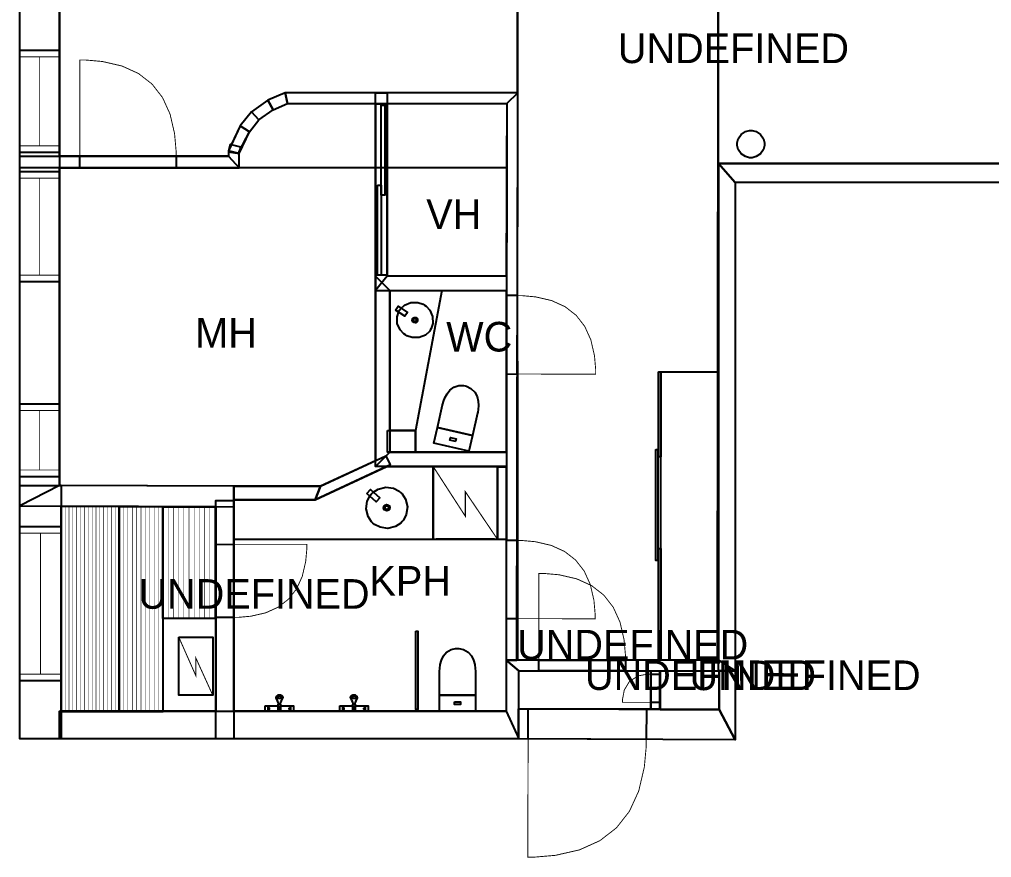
# Model space of a CAD drawing. Extents: x 1.5 to 19.8, y 0 to 16.3.
# Drawn here: x 1.51 to 12.79, y 0.01 to 9.73 of the extents above; entities that cross this region are included whole.
import ezdxf

# ---------------------------------------------------------------- set-up
doc = ezdxf.new("R2010")
doc.units = 0
doc.layers.get('0').update_dxf_attribs({"linetype": 'CONTINUOUS'})

msp = doc.modelspace()

# ---------------------------------------------------------------- linework, layer by layer
at = {"color": 0}
for points, const_width in [([(1.51753, 4.08882), (1.51753, 16.3175), (1.97586, 15.88), (1.97586, 4.32601), (1.51753, 4.08882)], 0.00208), ([(1.51753, 9.37603), (1.97586, 9.37603), (1.97586, 8.18718), (1.51753, 8.18718), (1.51753, 9.37603)], 0.01042), ([(1.51753, 9.37603), (1.97586, 9.37603), (1.97586, 8.18718), (1.51753, 8.18718), (1.51753, 9.37603)], 0.01042), ([(3.32958, 8.14654), (3.32958, 8.21197), (3.31213, 8.4081), (3.25982, 8.63476), (3.17264, 8.82656), (3.05057, 8.98351), (2.89367, 9.10558), (2.70188, 9.19276), (2.47515, 9.24507), (2.27903, 9.26247), (2.21365, 9.26247), (2.21365, 8.14654), (3.32958, 8.14654)], 0.01042), ([(4.45719, 8.68539), (4.62294, 8.75672), (4.59717, 8.88172), (4.39572, 8.79497), (4.45719, 8.68539)], 0.00208), ([(4.62294, 8.75672), (7.16846, 8.75672), (7.29362, 8.88172), (4.59717, 8.88172), (4.62294, 8.75672)], 0.00208), ([(5.64199, 6.58822), (5.64199, 8.88172), (5.7774, 8.88172), (5.7774, 6.75489), (5.64199, 6.58822)], 0.00208), ([(7.16846, 8.75672), (7.15907, 2.29975), (7.28407, 2.29953), (7.29362, 8.88172), (7.16846, 8.75672)], 0.00208), ([(4.06142, 8.01113), (4.06142, 8.20042), (4.1811, 8.43001), (4.2915, 8.56803), (4.45725, 8.68539), (4.62289, 8.75678), (7.1684, 8.75678), (7.16254, 8.01113), (4.06142, 8.01113)], 0.01042), ([(4.29156, 8.56808), (4.45719, 8.68539), (4.39572, 8.79497), (4.20492, 8.65989), (4.29156, 8.56808)], 0.00208), ([(5.64199, 8.75196), (5.7774, 8.75196), (5.7774, 6.76411), (5.64199, 6.76411), (5.64199, 8.75196)], 0.01042), ([(5.70969, 8.73882), (5.75136, 8.73882), (5.75136, 7.69217), (5.70969, 7.69217), (5.70969, 8.73882)], 0.01042), ([(4.18104, 8.42996), (4.29156, 8.56808), (4.20492, 8.65989), (4.07449, 8.49685), (4.18104, 8.42996)], 0.00208), ([(4.06147, 8.17925), (4.18104, 8.42996), (4.07449, 8.49685), (3.93647, 8.20757), (4.06147, 8.17925)], 0.00208), ([(4.06147, 8.17925), (4.07981, 8.25049), (3.95888, 8.28174), (3.93647, 8.19515), (4.06147, 8.17925)], 0.00208), ([(4.06147, 8.01113), (1.51753, 8.01113), (1.51753, 8.14654), (3.93647, 8.14654), (4.06147, 8.01113)], 0.00208), ([(2.21365, 8.14654), (3.32958, 8.14654), (3.32958, 8.01113), (2.21365, 8.01113), (2.21365, 8.14654)], 0.01042), ([(2.21365, 8.14654), (3.32958, 8.14654), (3.32958, 8.01113), (2.21365, 8.01113), (2.21365, 8.14654)], 0.01042), ([(4.06147, 8.01113), (4.06147, 8.17925), (3.93647, 8.20757), (3.93647, 8.14654), (4.06147, 8.01113)], 0.00208), ([(16.8465, 7.84233), (9.81749, 7.84233), (9.62418, 8.06108), (16.5861, 8.06108), (16.8465, 7.84233)], 0.00208), ([(9.81749, 7.84233), (9.81749, 2.17329), (9.62418, 2.17329), (9.62418, 8.06108), (9.81749, 7.84233)], 0.00208), ([(1.51753, 7.97006), (1.97586, 7.97006), (1.97586, 6.6881), (1.51753, 6.6881), (1.51753, 7.97006)], 0.01042), ([(1.51753, 7.97006), (1.97586, 7.97006), (1.97586, 6.6881), (1.51753, 6.6881), (1.51753, 7.97006)], 0.01042), ([(5.66803, 7.81082), (5.70969, 7.81082), (5.70969, 6.76411), (5.66803, 6.76411), (5.66803, 7.81082)], 0.01042), ([(7.16553, 6.75489), (5.7774, 6.75489), (5.64199, 6.58822), (7.16553, 6.58822), (7.16553, 6.75489)], 0.00208), ([(5.80865, 6.58822), (5.80865, 4.71197), (5.64199, 4.54531), (5.64199, 6.75489), (5.80865, 6.58822)], 0.00208), ([(5.81299, 4.96153), (5.81299, 6.58817), (6.41162, 6.58817), (6.10661, 4.96153), (5.81299, 4.96153)], 0.01042), ([(6.21311, 6.4165), (6.23036, 6.40528), (6.27354, 6.35801), (6.30615, 6.28444), (6.30875, 6.20503), (6.29015, 6.14572), (6.27929, 6.12896), (6.26839, 6.11225), (6.22179, 6.07113), (6.14817, 6.04118), (6.06771, 6.04107), (6.00694, 6.06125), (5.98969, 6.07249), (5.97239, 6.08371), (5.92919, 6.13097), (5.8966, 6.20454), (5.89399, 6.28396), (5.91265, 6.34326), (5.92356, 6.35997), (5.9344, 6.37674), (5.98101, 6.41786), (6.05464, 6.44781), (6.1351, 6.44797), (6.19581, 6.42779), (6.21311, 6.4165)], 0.00892), ([(7.16521, 6.5281), (7.16385, 5.61882), (7.28885, 5.6186), (7.29021, 6.52789), (7.16521, 6.5281)], 0.01042), ([(7.16521, 6.5281), (7.16385, 5.61882), (7.28885, 5.6186), (7.29021, 6.52789), (7.16521, 6.5281)], 0.01042), ([(7.29021, 6.52789), (7.34343, 6.52783), (7.50325, 6.51335), (7.68787, 6.47043), (7.84407, 6.39908), (7.97179, 6.29943), (8.07101, 6.17139), (8.14188, 6.01497), (8.18419, 5.83018), (8.19819, 5.67031), (8.19814, 5.61703), (7.28885, 5.6186), (7.29021, 6.52789)], 0.01042), ([(5.87571, 6.35915), (5.90483, 6.40403), (6.01313, 6.33371), (5.984, 6.28885), (5.87571, 6.35915)], 0.00892), ([(6.11762, 6.27115), (6.12136, 6.26878), (6.13178, 6.25108), (6.13004, 6.23107), (6.12771, 6.22743), (6.12532, 6.22385), (6.10775, 6.21408), (6.08735, 6.21642), (6.08365, 6.21881), (6.07992, 6.22125), (6.06944, 6.23893), (6.07118, 6.259), (6.07357, 6.26258), (6.0759, 6.26622), (6.09347, 6.27593), (6.11388, 6.2736), (6.11762, 6.27115)], 0.00713), ([(6.11035, 6.25993), (6.11247, 6.25857), (6.11843, 6.24849), (6.1174, 6.23703), (6.1161, 6.23492), (6.11475, 6.23286), (6.10465, 6.22732), (6.09304, 6.22868), (6.09093, 6.23004), (6.08876, 6.23144), (6.08279, 6.24154), (6.08382, 6.25299), (6.08518, 6.25504), (6.08649, 6.25711), (6.09651, 6.26269), (6.10818, 6.26133), (6.11035, 6.25993)], 0.00713), ([(8.92606, 5.64415), (8.9521, 5.64415), (8.9521, 4.65707), (8.92606, 4.65707), (8.92606, 5.64415)], 0.01042), ([(8.95215, 5.64296), (8.95215, 2.29975), (9.62424, 2.29975), (9.62424, 5.64296), (8.95215, 5.64296)], 0.01042), ([(6.42182, 5.25939), (6.42182, 5.25939), (6.42437, 5.27089), (6.43289, 5.30072), (6.44874, 5.34201), (6.4731, 5.38797), (6.50738, 5.43158), (6.55274, 5.4661), (6.61057, 5.48454), (6.66488, 5.48411), (6.68213, 5.48008), (6.69993, 5.47601), (6.75076, 5.45221), (6.79644, 5.40983), (6.8234, 5.35861), (6.83593, 5.30419), (6.83826, 5.25211), (6.83469, 5.20796), (6.82938, 5.17736), (6.82671, 5.1659), (6.82671, 5.1659), (6.76736, 4.90425), (6.36143, 4.998), (6.42182, 5.25939)], 0.01042), ([(1.51753, 5.27246), (1.97586, 5.27246), (1.97586, 4.42676), (1.51753, 4.42676), (1.51753, 5.27246)], 0.01042), ([(1.51753, 5.27246), (1.97586, 5.27246), (1.97586, 4.42676), (1.51753, 4.42676), (1.51753, 5.27246)], 0.01042), ([(6.72521, 4.72174), (6.31928, 4.81549), (6.36143, 4.998), (6.76731, 4.90425), (6.72521, 4.72174)], 0.01042), ([(5.78375, 4.96153), (6.10667, 4.96153), (6.10667, 4.71197), (5.78375, 4.71197), (5.78375, 4.96153)], 0.00208), ([(6.57206, 4.83703), (6.50749, 4.85194), (6.5146, 4.88271), (6.5791, 4.86779), (6.57206, 4.83703)], 0.01042), ([(8.89458, 4.74143), (8.92062, 4.74143), (8.92062, 3.45307), (8.89458, 3.45307), (8.89458, 4.74143)], 0.01042), ([(5.00667, 4.31569), (5.76471, 4.66797), (5.81304, 4.56413), (4.94228, 4.15944), (5.00667, 4.31569)], 0.00208), ([(5.80865, 4.71197), (7.16249, 4.71197), (7.16249, 4.54531), (5.64199, 4.54531), (5.80865, 4.71197)], 0.00208), ([(3.99994, 4.15944), (4.94233, 4.15944), (5.77544, 4.54406), (6.31233, 4.54531), (6.31233, 3.69987), (3.99994, 3.69987), (3.99994, 4.15944)], 0.01042), ([(6.31239, 4.54531), (7.05968, 4.54531), (7.05968, 3.69987), (6.31239, 3.69987), (6.31239, 4.54531)], 0.01246), ([(7.05968, 4.54335), (7.16385, 4.54335), (7.16385, 3.69749), (7.05968, 3.69749), (7.05968, 4.54335)], 0.01042), ([(3.99989, 4.31569), (1.97586, 4.32601), (1.51753, 4.08882), (3.99875, 4.07611), (3.99989, 4.31569)], 0.00208), ([(1.51753, 4.32601), (1.99669, 4.32601), (1.99669, 1.38509), (1.51753, 1.38509), (1.51753, 4.32601)], 0.00208), ([(3.99989, 4.31569), (5.00667, 4.31569), (4.94228, 4.15944), (3.99989, 4.15944), (3.99989, 4.31569)], 0.00208), ([(5.93474, 4.24457), (5.95204, 4.229), (5.99138, 4.16818), (6.01362, 4.0791), (6.00082, 3.98812), (5.96804, 3.92356), (5.95247, 3.90619), (5.93685, 3.88889), (5.87603, 3.84956), (5.78694, 3.82731), (5.69596, 3.84011), (5.6314, 3.87294), (5.6141, 3.88851), (5.59674, 3.90414), (5.5574, 3.9649), (5.53515, 4.05399), (5.54796, 4.14497), (5.58074, 4.20953), (5.59636, 4.22683), (5.61193, 4.24419), (5.67275, 4.28353), (5.76183, 4.30578), (5.85281, 4.29297), (5.91737, 4.26019), (5.93474, 4.24457)], 0.01042), ([(5.54221, 4.23356), (5.58399, 4.28), (5.69239, 4.18246), (5.65056, 4.13601), (5.54221, 4.23356)], 0.01042), ([(1.9975, 4.08469), (1.9975, 1.69803), (2.66835, 1.69803), (2.66835, 4.08469), (1.9975, 4.08469)], 0.01042), ([(2.66911, 4.0816), (2.66911, 1.6965), (3.17725, 1.6965), (3.17725, 4.0816), (2.66911, 4.0816)], 0.01042), ([(3.17725, 4.07878), (3.17725, 2.78282), (3.78157, 2.78282), (3.78157, 4.07878), (3.17725, 4.07878)], 0.01042), ([(3.99989, 4.14903), (3.99875, 1.38509), (3.79042, 1.3852), (3.79156, 4.14914), (3.99989, 4.14903)], 0.00208), ([(5.79801, 4.09429), (5.80176, 4.09093), (5.81, 4.06912), (5.8041, 4.04656), (5.80072, 4.04281), (5.79736, 4.03906), (5.77556, 4.03082), (5.75299, 4.03678), (5.74924, 4.04015), (5.7455, 4.04351), (5.73719, 4.06532), (5.74317, 4.08789), (5.74653, 4.09164), (5.74989, 4.09538), (5.77169, 4.10363), (5.79428, 4.09771), (5.79801, 4.09429)], 0.00833), ([(5.7876, 4.08268), (5.78971, 4.08078), (5.79443, 4.06831), (5.79101, 4.05544), (5.78911, 4.05328), (5.78717, 4.05117), (5.77468, 4.04644), (5.76183, 4.04986), (5.75971, 4.05176), (5.75754, 4.05371), (5.75282, 4.06614), (5.75618, 4.07904), (5.75814, 4.08117), (5.76004, 4.08333), (5.77251, 4.08806), (5.78543, 4.08464), (5.7876, 4.08268)], 0.00833), ([(1.51753, 3.84901), (1.99669, 3.84901), (1.99669, 2.05707), (1.51753, 2.05707), (1.51753, 3.84901)], 0.01042), ([(1.51753, 3.84901), (1.99669, 3.84901), (1.99669, 2.05707), (1.51753, 2.05707), (1.51753, 3.84901)], 0.01042), ([(3.99968, 3.64204), (3.99935, 2.79476), (3.79101, 2.79486), (3.79135, 3.64214), (3.99968, 3.64204)], 0.01042), ([(3.99968, 3.64204), (3.99935, 2.79476), (3.79101, 2.79486), (3.79135, 3.64214), (3.99968, 3.64204)], 0.01042), ([(3.99935, 2.79476), (4.04893, 2.79476), (4.19792, 2.80794), (4.37007, 2.84754), (4.51574, 2.91368), (4.63493, 3.00629), (4.72765, 3.12537), (4.79389, 3.271), (4.83365, 3.44308), (4.84694, 3.59201), (4.847, 3.64165), (3.99968, 3.64204), (3.99935, 2.79476)], 0.01042), ([(7.16103, 3.68728), (7.15967, 2.78006), (7.28467, 2.77983), (7.28603, 3.68707), (7.16103, 3.68728)], 0.01042), ([(7.16103, 3.68728), (7.15967, 2.78006), (7.28467, 2.77983), (7.28603, 3.68707), (7.16103, 3.68728)], 0.01042), ([(7.28603, 3.68707), (7.33914, 3.68701), (7.49858, 3.67253), (7.68283, 3.62967), (7.83865, 3.55854), (7.9661, 3.4591), (8.06511, 3.33137), (8.13574, 3.17535), (8.178, 2.991), (8.19194, 2.83149), (8.19189, 2.77832), (7.28467, 2.77983), (7.28603, 3.68707)], 0.01042), ([(8.92611, 3.5931), (8.95215, 3.5931), (8.95215, 2.30474), (8.92611, 2.30474), (8.92611, 3.5931)], 0.01042), ([(8.54324, 2.29975), (8.54324, 2.35861), (8.5275, 2.53521), (8.48042, 2.73926), (8.40196, 2.91194), (8.29204, 3.05322), (8.15076, 3.16308), (7.97814, 3.2416), (7.77408, 3.28868), (7.5975, 3.30436), (7.53863, 3.30436), (7.53863, 2.29975), (8.54324, 2.29975)], 0.01042), ([(6.1104, 2.63607), (6.13644, 2.63607), (6.13644, 1.72743), (6.1104, 1.72743), (6.1104, 2.63607)], 0.01042), ([(3.36068, 2.56651), (3.36068, 1.89176), (3.75515, 1.89176), (3.75515, 2.56651), (3.36068, 2.56651)], 0.01125), ([(6.38656, 2.15994), (6.38656, 2.15994), (6.38644, 2.17171), (6.38807, 2.20269), (6.39421, 2.24653), (6.40767, 2.29676), (6.43121, 2.347), (6.46767, 2.39085), (6.51986, 2.42182), (6.57292, 2.43354), (6.5906, 2.43354), (6.60889, 2.43354), (6.66374, 2.42182), (6.71778, 2.39085), (6.75558, 2.347), (6.78, 2.29676), (6.794, 2.24653), (6.8004, 2.20269), (6.80214, 2.17171), (6.80208, 2.15994), (6.80208, 2.15994), (6.80317, 1.89165), (6.38656, 1.89165), (6.38656, 2.15994)], 0.01042), ([(9.62418, 2.29975), (7.15907, 2.29975), (7.30658, 2.17329), (9.81749, 2.17329), (9.62418, 2.29975)], 0.00208), ([(7.15907, 2.29975), (7.15907, 1.70432), (7.30658, 1.38509), (7.30658, 2.17329), (7.15907, 2.29975)], 0.00208), ([(7.53863, 2.29975), (8.54324, 2.29975), (8.54324, 2.17329), (7.53863, 2.17329), (7.53863, 2.29975)], 0.01042), ([(7.53863, 2.29975), (8.54324, 2.29975), (8.54324, 2.17329), (7.53863, 2.17329), (7.53863, 2.29975)], 0.01042), ([(8.83783, 2.17329), (8.94228, 2.17329), (8.94228, 1.72885), (8.83783, 1.72885), (8.83783, 2.17329)], 0.00208), ([(8.95042, 2.17329), (8.95042, 1.72103), (9.62999, 1.72103), (9.62999, 2.17329), (8.95042, 2.17329)], 0.01042), ([(9.81749, 2.17329), (9.81749, 1.37527), (9.62999, 1.72651), (9.62999, 2.17329), (9.81749, 2.17329)], 0.00208), ([(8.83783, 2.13661), (8.80192, 2.13661), (8.69417, 2.1161), (8.59153, 2.05458), (8.53, 1.95199), (8.5095, 1.84424), (8.5095, 1.80832), (8.83783, 1.80832), (8.83783, 2.13661)], 0.01042), ([(8.83783, 2.13661), (8.94228, 2.13661), (8.94228, 1.80832), (8.83783, 1.80832), (8.83783, 2.13661)], 0.01042), ([(8.83783, 2.13661), (8.94228, 2.13661), (8.94228, 1.80832), (8.83783, 1.80832), (8.83783, 2.13661)], 0.01042), ([(6.38656, 1.89165), (6.80311, 1.89165), (6.80311, 1.70437), (6.38656, 1.70437), (6.38656, 1.89165)], 0.01042), ([(6.56174, 1.81381), (6.62799, 1.81381), (6.62799, 1.78222), (6.56174, 1.78222), (6.56174, 1.81381)], 0.01042), ([(7.30658, 1.38509), (1.97586, 1.38509), (1.97586, 1.70432), (7.15907, 1.70432), (7.30658, 1.38509)], 0.00208), ([(4.36285, 1.7679), (4.39828, 1.7679), (4.39828, 1.70437), (4.36285, 1.70437), (4.36285, 1.7679)], 0.01042), ([(4.39828, 1.73665), (4.40147, 1.73546), (4.41114, 1.73161), (4.4139, 1.73042), (4.4139, 1.73042), (4.4139, 1.73188), (4.4139, 1.73617), (4.4139, 1.74046), (4.4139, 1.74186), (4.4139, 1.74186), (4.41151, 1.74121), (4.40153, 1.73785), (4.39828, 1.73665)], 0.00521), ([(4.39719, 1.7679), (4.51389, 1.7679), (4.51389, 1.70437), (4.39719, 1.70437), (4.39719, 1.7679)], 0.01042), ([(4.54199, 1.70437), (4.51389, 1.70437), (4.51389, 1.78771), (4.52089, 1.78771), (4.53668, 1.78771), (4.54199, 1.78771), (4.54199, 1.76687), (4.54199, 1.72), (4.54199, 1.70437)], 0.01042), ([(4.54199, 1.7679), (4.65869, 1.7679), (4.65869, 1.70437), (4.54199, 1.70437), (4.54199, 1.7679)], 0.01042), ([(4.65869, 1.73665), (4.65543, 1.73546), (4.64578, 1.73161), (4.64307, 1.73042), (4.64307, 1.73042), (4.64307, 1.73188), (4.64307, 1.73617), (4.64307, 1.74046), (4.64307, 1.74186), (4.64307, 1.74186), (4.6454, 1.74121), (4.65539, 1.73785), (4.65869, 1.73665)], 0.00521), ([(4.65869, 1.7679), (4.692, 1.7679), (4.692, 1.70437), (4.65869, 1.70437), (4.65869, 1.7679)], 0.01042), ([(5.22851, 1.7679), (5.26394, 1.7679), (5.26394, 1.70437), (5.22851, 1.70437), (5.22851, 1.7679)], 0.01042), ([(5.26394, 1.73665), (5.26714, 1.73546), (5.27681, 1.73161), (5.27957, 1.73042), (5.27957, 1.73042), (5.27957, 1.73188), (5.27957, 1.73617), (5.27957, 1.74046), (5.27957, 1.74186), (5.27957, 1.74186), (5.27718, 1.74121), (5.26719, 1.73785), (5.26394, 1.73665)], 0.00521), ([(5.26292, 1.7679), (5.37956, 1.7679), (5.37956, 1.70437), (5.26292, 1.70437), (5.26292, 1.7679)], 0.01042), ([(5.40771, 1.70437), (5.37956, 1.70437), (5.37956, 1.78771), (5.38656, 1.78771), (5.4024, 1.78771), (5.40771, 1.78771), (5.40771, 1.76687), (5.40771, 1.72), (5.40771, 1.70437)], 0.01042), ([(5.40771, 1.7679), (5.52436, 1.7679), (5.52436, 1.70437), (5.40771, 1.70437), (5.40771, 1.7679)], 0.01042), ([(5.52436, 1.73665), (5.52111, 1.73546), (5.51144, 1.73161), (5.50874, 1.73042), (5.50874, 1.73042), (5.50874, 1.73188), (5.50874, 1.73617), (5.50874, 1.74046), (5.50874, 1.74186), (5.50874, 1.74186), (5.51107, 1.74121), (5.52106, 1.73785), (5.52436, 1.73665)], 0.00521), ([(5.52436, 1.7679), (5.55767, 1.7679), (5.55767, 1.70437), (5.52436, 1.70437), (5.52436, 1.7679)], 0.01042), ([(9.81749, 1.37527), (7.30263, 1.3839), (7.30376, 1.73454), (9.62999, 1.72651), (9.81749, 1.37527)], 0.00208), ([(8.785, 1.3788), (7.41428, 1.38363), (7.41542, 1.73415), (8.78614, 1.72944), (8.785, 1.3788)], 0.01042), ([(8.785, 1.3788), (7.41428, 1.38363), (7.41542, 1.73415), (8.78614, 1.72944), (8.785, 1.3788)], 0.01042), ([(8.785, 1.3788), (8.78472, 1.2985), (8.76247, 1.05767), (8.69732, 0.77946), (8.58946, 0.54422), (8.43892, 0.352), (8.24567, 0.20275), (8.00971, 0.09646), (7.73107, 0.0332), (7.49007, 0.01259), (7.40978, 0.01286), (7.41428, 1.38363), (8.785, 1.3788)], 0.01042)]:
    msp.add_lwpolyline(points, close=True, dxfattribs=dict(at, const_width=const_width))
for points in [[(1.51753, 4.08882), (1.51753, 16.3175), (1.97586, 15.88), (1.97586, 4.32601), (1.51753, 4.08882)], [(4.45719, 8.68539), (4.62294, 8.75672), (4.59717, 8.88172), (4.39572, 8.79497), (4.45719, 8.68539)], [(4.62294, 8.75672), (7.16846, 8.75672), (7.29362, 8.88172), (4.59717, 8.88172), (4.62294, 8.75672)], [(5.64199, 6.58822), (5.64199, 8.88172), (5.7774, 8.88172), (5.7774, 6.75489), (5.64199, 6.58822)], [(7.16846, 8.75672), (7.15907, 2.29975), (7.28407, 2.29953), (7.29362, 8.88172), (7.16846, 8.75672)], [(4.29156, 8.56808), (4.45719, 8.68539), (4.39572, 8.79497), (4.20492, 8.65989), (4.29156, 8.56808)], [(4.18104, 8.42996), (4.29156, 8.56808), (4.20492, 8.65989), (4.07449, 8.49685), (4.18104, 8.42996)], [(4.06147, 8.17925), (4.18104, 8.42996), (4.07449, 8.49685), (3.93647, 8.20757), (4.06147, 8.17925)], [(10.1559, 8.28614), (10.1559, 8.27083), (10.1434, 8.22478), (10.1097, 8.17469), (10.0596, 8.1409), (10.0135, 8.12847), (9.99821, 8.12847), (9.98286, 8.12847), (9.93679, 8.1409), (9.88672, 8.17469), (9.85292, 8.22478), (9.84056, 8.27083), (9.84056, 8.28614), (9.84056, 8.30149), (9.85292, 8.3475), (9.88672, 8.39757), (9.93679, 8.43138), (9.98286, 8.44374), (9.99821, 8.44374), (10.0135, 8.44374), (10.0596, 8.43138), (10.1097, 8.39757), (10.1434, 8.3475), (10.1559, 8.30149), (10.1559, 8.28614)], [(4.06147, 8.17925), (4.07981, 8.25049), (3.95888, 8.28174), (3.93647, 8.19515), (4.06147, 8.17925)], [(4.06147, 8.01113), (1.51753, 8.01113), (1.51753, 8.14654), (3.93647, 8.14654), (4.06147, 8.01113)], [(4.06147, 8.01113), (4.06147, 8.17925), (3.93647, 8.20757), (3.93647, 8.14654), (4.06147, 8.01113)], [(16.8465, 7.84233), (9.81749, 7.84233), (9.62418, 8.06108), (16.5861, 8.06108), (16.8465, 7.84233)], [(9.81749, 7.84233), (9.81749, 2.17329), (9.62418, 2.17329), (9.62418, 8.06108), (9.81749, 7.84233)], [(7.16553, 6.75489), (5.7774, 6.75489), (5.64199, 6.58822), (7.16553, 6.58822), (7.16553, 6.75489)], [(5.80865, 6.58822), (5.80865, 4.71197), (5.64199, 4.54531), (5.64199, 6.75489), (5.80865, 6.58822)], [(5.78375, 4.96153), (6.10667, 4.96153), (6.10667, 4.71197), (5.78375, 4.71197), (5.78375, 4.96153)], [(5.00667, 4.31569), (5.76471, 4.66797), (5.81304, 4.56413), (4.94228, 4.15944), (5.00667, 4.31569)], [(5.80865, 4.71197), (7.16249, 4.71197), (7.16249, 4.54531), (5.64199, 4.54531), (5.80865, 4.71197)], [(1.51753, 4.32601), (1.99669, 4.32601), (1.99669, 1.38509), (1.51753, 1.38509), (1.51753, 4.32601)], [(3.99989, 4.31569), (1.97586, 4.32601), (1.51753, 4.08882), (3.99875, 4.07611), (3.99989, 4.31569)], [(3.99989, 4.31569), (5.00667, 4.31569), (4.94228, 4.15944), (3.99989, 4.15944), (3.99989, 4.31569)], [(3.99989, 4.14903), (3.99875, 1.38509), (3.79042, 1.3852), (3.79156, 4.14914), (3.99989, 4.14903)], [(9.62418, 2.29975), (7.15907, 2.29975), (7.30658, 2.17329), (9.81749, 2.17329), (9.62418, 2.29975)], [(7.15907, 2.29975), (7.15907, 1.70432), (7.30658, 1.38509), (7.30658, 2.17329), (7.15907, 2.29975)], [(8.83783, 2.17329), (8.94228, 2.17329), (8.94228, 1.72885), (8.83783, 1.72885), (8.83783, 2.17329)], [(9.81749, 2.17329), (9.81749, 1.37527), (9.62999, 1.72651), (9.62999, 2.17329), (9.81749, 2.17329)], [(7.30658, 1.38509), (1.97586, 1.38509), (1.97586, 1.70432), (7.15907, 1.70432), (7.30658, 1.38509)], [(9.81749, 1.37527), (7.30263, 1.3839), (7.30376, 1.73454), (9.62999, 1.72651), (9.81749, 1.37527)]]:
    msp.add_lwpolyline(points, close=True, dxfattribs=at)
at = {"color": 7}
for points, const_width in [([(16.5861, 8.06108), (9.62418, 8.06108), (9.62418, 2.29975), (9.61117, 2.29975), (9.62158, 12.7138), (11.8053, 12.7138), (11.8887, 12.7249), (12.0878, 12.7504), (12.2573, 12.8369), (12.3736, 12.9564), (12.5033, 13.1359), (12.6068, 13.4195), (12.6068, 15.88), (16.5861, 15.88), (16.5861, 8.06108)], 0.00208), ([(6.26313, 13.1196), (7.55279, 13.1196), (7.55279, 12.7249), (7.28907, 12.7249), (7.28907, 8.88172), (4.59717, 8.88172), (4.39572, 8.79497), (4.20492, 8.65989), (4.07449, 8.49685), (3.96875, 8.27778), (3.95888, 8.28174), (3.93647, 8.20757), (3.93647, 8.14654), (1.97586, 8.14654), (1.97586, 11.8661), (5.09261, 11.8661), (6.00315, 13.2881), (6.26313, 13.1196)], 0.00208), ([(7.55279, 12.7138), (9.62158, 12.7138), (9.61117, 2.29975), (7.28907, 2.29975), (7.28907, 5.76736), (7.29362, 8.88172), (7.28907, 8.88172), (7.28907, 12.7249), (7.55279, 12.7249), (7.55279, 12.7138)], 0.00208), ([(5.64199, 4.61111), (5.00667, 4.31569), (3.99989, 4.31569), (1.99669, 4.32601), (1.97586, 4.32601), (1.97586, 8.01113), (4.06147, 8.01113), (4.06147, 8.17925), (4.0625, 8.18403), (4.18104, 8.42996), (4.29156, 8.56808), (4.29167, 8.56944), (4.45719, 8.68539), (4.62294, 8.75672), (5.64199, 8.75672), (5.64199, 4.61111)], 0.00208), ([(5.64199, 8.75196), (5.7774, 8.75196), (5.7774, 6.76411), (5.64199, 6.76411), (5.64199, 8.75196)], 0.01042), ([(7.15907, 6.75489), (5.7774, 6.75489), (5.7774, 8.75672), (7.16846, 8.75672), (7.15907, 6.75489)], 0.00208), ([(7.15907, 4.71197), (6.10667, 4.71197), (6.10667, 4.96153), (5.80865, 4.96153), (5.80865, 6.58822), (7.15907, 6.58822), (7.15907, 4.71197)], 0.00208), ([(7.28907, 2.29975), (7.28407, 2.29975), (7.28907, 5.76736), (7.28907, 2.29975)], 0.00208), ([(7.15907, 1.70432), (3.99875, 1.70432), (3.99989, 4.14903), (3.99875, 4.14914), (3.99989, 4.31569), (3.99989, 4.15944), (4.94228, 4.15944), (5.77561, 4.54531), (7.15907, 4.54531), (7.15907, 1.70432)], 0.00208), ([(3.79167, 4.07986), (3.79042, 1.70432), (1.99669, 1.70432), (1.99669, 4.08882), (3.79167, 4.07986)], 0.00208), ([(8.83783, 1.72885), (7.30658, 1.73454), (7.30658, 2.17329), (8.83783, 2.17329), (8.83783, 1.72885)], 0.00208), ([(9.62999, 1.72651), (8.94228, 1.72885), (8.94228, 2.17329), (9.62999, 2.17329), (9.62999, 1.72651)], 0.00208)]:
    msp.add_lwpolyline(points, close=True, dxfattribs=dict(at, const_width=const_width))
for points in [[(16.5861, 8.06108), (9.62418, 8.06108), (9.62418, 2.29975), (9.61117, 2.29975), (9.62158, 12.7138), (11.8053, 12.7138), (11.8887, 12.7249), (12.0878, 12.7504), (12.2573, 12.8369), (12.3736, 12.9564), (12.5033, 13.1359), (12.6068, 13.4195), (12.6068, 15.88), (16.5861, 15.88), (16.5861, 8.06108)], [(6.26313, 13.1196), (7.55279, 13.1196), (7.55279, 12.7249), (7.28907, 12.7249), (7.28907, 8.88172), (4.59717, 8.88172), (4.39572, 8.79497), (4.20492, 8.65989), (4.07449, 8.49685), (3.96875, 8.27778), (3.95888, 8.28174), (3.93647, 8.20757), (3.93647, 8.14654), (1.97586, 8.14654), (1.97586, 11.8661), (5.09261, 11.8661), (6.00315, 13.2881), (6.26313, 13.1196)], [(7.55279, 12.7138), (9.62158, 12.7138), (9.61117, 2.29975), (7.28907, 2.29975), (7.28907, 5.76736), (7.29362, 8.88172), (7.28907, 8.88172), (7.28907, 12.7249), (7.55279, 12.7249), (7.55279, 12.7138)], [(1.51753, 9.37603), (1.97586, 9.37603), (1.97586, 8.18718), (1.51753, 8.18718), (1.51753, 9.37603)], [(1.51753, 9.37603), (1.97586, 9.37603), (1.97586, 8.18718), (1.51753, 8.18718), (1.51753, 9.37603)], [(5.64199, 4.61111), (5.00667, 4.31569), (3.99989, 4.31569), (1.99669, 4.32601), (1.97586, 4.32601), (1.97586, 8.01113), (4.06147, 8.01113), (4.06147, 8.17925), (4.0625, 8.18403), (4.18104, 8.42996), (4.29156, 8.56808), (4.29167, 8.56944), (4.45719, 8.68539), (4.62294, 8.75672), (5.64199, 8.75672), (5.64199, 4.61111)], [(4.06142, 8.01113), (4.06142, 8.20042), (4.1811, 8.43001), (4.2915, 8.56803), (4.45725, 8.68539), (4.62289, 8.75678), (7.1684, 8.75678), (7.16254, 8.01113), (4.06142, 8.01113)], [(5.64199, 8.75196), (5.7774, 8.75196), (5.7774, 6.76411), (5.64199, 6.76411), (5.64199, 8.75196)], [(5.64199, 8.75196), (5.7774, 8.75196), (5.7774, 6.76411), (5.64199, 6.76411), (5.64199, 8.75196)], [(5.70969, 8.73882), (5.75136, 8.73882), (5.75136, 7.69217), (5.70969, 7.69217), (5.70969, 8.73882)], [(7.15907, 6.75489), (5.7774, 6.75489), (5.7774, 8.75672), (7.16846, 8.75672), (7.15907, 6.75489)], [(2.21365, 8.14654), (3.32958, 8.14654), (3.32958, 8.01113), (2.21365, 8.01113), (2.21365, 8.14654)], [(2.21365, 8.14654), (3.32958, 8.14654), (3.32958, 8.01113), (2.21365, 8.01113), (2.21365, 8.14654)], [(1.51753, 7.97006), (1.97586, 7.97006), (1.97586, 6.6881), (1.51753, 6.6881), (1.51753, 7.97006)], [(1.51753, 7.97006), (1.97586, 7.97006), (1.97586, 6.6881), (1.51753, 6.6881), (1.51753, 7.97006)], [(5.66803, 7.81082), (5.70969, 7.81082), (5.70969, 6.76411), (5.66803, 6.76411), (5.66803, 7.81082)], [(7.15907, 4.71197), (6.10667, 4.71197), (6.10667, 4.96153), (5.80865, 4.96153), (5.80865, 6.58822), (7.15907, 6.58822), (7.15907, 4.71197)], [(5.81299, 4.96153), (5.81299, 6.58817), (6.41162, 6.58817), (6.10661, 4.96153), (5.81299, 4.96153)], [(6.21311, 6.4165), (6.23036, 6.40528), (6.27354, 6.35801), (6.30615, 6.28444), (6.30875, 6.20503), (6.29015, 6.14572), (6.27929, 6.12896), (6.26839, 6.11225), (6.22179, 6.07113), (6.14817, 6.04118), (6.06771, 6.04107), (6.00694, 6.06125), (5.98969, 6.07249), (5.97239, 6.08371), (5.92919, 6.13097), (5.8966, 6.20454), (5.89399, 6.28396), (5.91265, 6.34326), (5.92356, 6.35997), (5.9344, 6.37674), (5.98101, 6.41786), (6.05464, 6.44781), (6.1351, 6.44797), (6.19581, 6.42779), (6.21311, 6.4165)], [(7.16521, 6.5281), (7.16385, 5.61882), (7.28885, 5.6186), (7.29021, 6.52789), (7.16521, 6.5281)], [(7.16521, 6.5281), (7.16385, 5.61882), (7.28885, 5.6186), (7.29021, 6.52789), (7.16521, 6.5281)], [(5.87571, 6.35915), (5.90483, 6.40403), (6.01313, 6.33371), (5.984, 6.28885), (5.87571, 6.35915)], [(6.11762, 6.27115), (6.12136, 6.26878), (6.13178, 6.25108), (6.13004, 6.23107), (6.12771, 6.22743), (6.12532, 6.22385), (6.10775, 6.21408), (6.08735, 6.21642), (6.08365, 6.21881), (6.07992, 6.22125), (6.06944, 6.23893), (6.07118, 6.259), (6.07357, 6.26258), (6.0759, 6.26622), (6.09347, 6.27593), (6.11388, 6.2736), (6.11762, 6.27115)], [(6.11035, 6.25993), (6.11247, 6.25857), (6.11843, 6.24849), (6.1174, 6.23703), (6.1161, 6.23492), (6.11475, 6.23286), (6.10465, 6.22732), (6.09304, 6.22868), (6.09093, 6.23004), (6.08876, 6.23144), (6.08279, 6.24154), (6.08382, 6.25299), (6.08518, 6.25504), (6.08649, 6.25711), (6.09651, 6.26269), (6.10818, 6.26133), (6.11035, 6.25993)], [(7.28907, 2.29975), (7.28407, 2.29975), (7.28907, 5.76736), (7.28907, 2.29975)], [(8.92606, 5.64415), (8.9521, 5.64415), (8.9521, 4.65707), (8.92606, 4.65707), (8.92606, 5.64415)], [(8.95215, 5.64296), (9.62424, 5.64296), (9.62424, 2.29975), (8.95215, 2.29975), (8.95215, 5.64296)], [(6.42182, 5.25939), (6.42182, 5.25939), (6.42437, 5.27089), (6.43289, 5.30072), (6.44874, 5.34201), (6.4731, 5.38797), (6.50738, 5.43158), (6.55274, 5.4661), (6.61057, 5.48454), (6.66488, 5.4841), (6.68213, 5.48008), (6.69993, 5.47601), (6.75076, 5.45221), (6.79644, 5.40983), (6.8234, 5.35861), (6.83594, 5.30419), (6.83826, 5.25211), (6.83469, 5.20796), (6.82938, 5.17736), (6.82671, 5.1659), (6.82671, 5.1659), (6.76736, 4.90424), (6.36143, 4.99799), (6.42182, 5.25939)], [(1.51753, 5.27246), (1.97586, 5.27246), (1.97586, 4.42676), (1.51753, 4.42676), (1.51753, 5.27246)], [(1.51753, 5.27246), (1.97586, 5.27246), (1.97586, 4.42676), (1.51753, 4.42676), (1.51753, 5.27246)], [(6.72521, 4.72174), (6.31928, 4.81549), (6.36143, 4.99799), (6.76731, 4.90424), (6.72521, 4.72174)], [(6.57206, 4.83703), (6.50749, 4.85194), (6.5146, 4.88271), (6.5791, 4.86778), (6.57206, 4.83703)], [(8.89458, 4.74143), (8.92062, 4.74143), (8.92062, 3.45307), (8.89458, 3.45307), (8.89458, 4.74143)], [(7.15907, 1.70432), (3.99875, 1.70432), (3.99989, 4.14903), (3.99875, 4.14914), (3.99989, 4.31569), (3.99989, 4.15944), (4.94228, 4.15944), (5.77561, 4.54531), (7.15907, 4.54531), (7.15907, 1.70432)], [(3.99994, 4.15944), (4.94233, 4.15944), (5.77544, 4.54406), (6.31233, 4.54531), (6.31233, 3.69987), (3.99994, 3.69987), (3.99994, 4.15944)], [(6.31239, 4.54531), (7.05968, 4.54531), (7.05968, 3.69987), (6.31239, 3.69987), (6.31239, 4.54531)], [(7.05968, 4.54335), (7.16385, 4.54335), (7.16385, 3.69749), (7.05968, 3.69749), (7.05968, 4.54335)], [(5.93474, 4.24457), (5.95204, 4.229), (5.99138, 4.16818), (6.01361, 4.0791), (6.00082, 3.98812), (5.96804, 3.92356), (5.95247, 3.90619), (5.93685, 3.88889), (5.87603, 3.84956), (5.78694, 3.82731), (5.69596, 3.84011), (5.6314, 3.87294), (5.6141, 3.88851), (5.59674, 3.90414), (5.5574, 3.9649), (5.53515, 4.05399), (5.54796, 4.14497), (5.58074, 4.20953), (5.59636, 4.22683), (5.61193, 4.24419), (5.67275, 4.28353), (5.76183, 4.30578), (5.85281, 4.29297), (5.91737, 4.26019), (5.93474, 4.24457)], [(5.54221, 4.23356), (5.58399, 4.28), (5.69239, 4.18246), (5.65056, 4.13601), (5.54221, 4.23356)], [(3.79167, 4.07986), (3.79042, 1.70432), (1.99669, 1.70432), (1.99669, 4.08882), (3.79167, 4.07986)], [(1.9975, 4.08469), (2.66835, 4.08469), (2.66835, 1.69803), (1.9975, 1.69803), (1.9975, 4.08469)], [(2.66911, 4.0816), (3.17725, 4.0816), (3.17725, 1.6965), (2.66911, 1.6965), (2.66911, 4.0816)], [(3.17725, 4.07878), (3.78157, 4.07878), (3.78157, 2.78282), (3.17725, 2.78282), (3.17725, 4.07878)], [(5.79801, 4.09429), (5.80176, 4.09093), (5.81, 4.06912), (5.8041, 4.04656), (5.80072, 4.04281), (5.79736, 4.03907), (5.77556, 4.03082), (5.75299, 4.03678), (5.74924, 4.04015), (5.7455, 4.04351), (5.73719, 4.06532), (5.74317, 4.08789), (5.74653, 4.09164), (5.74989, 4.09538), (5.77171, 4.10363), (5.79428, 4.09771), (5.79801, 4.09429)], [(5.7876, 4.08268), (5.78971, 4.08078), (5.79443, 4.06831), (5.79101, 4.05544), (5.78911, 4.05328), (5.78717, 4.05117), (5.77468, 4.04644), (5.76183, 4.04986), (5.75971, 4.05176), (5.75754, 4.05371), (5.75282, 4.06614), (5.75618, 4.07904), (5.75814, 4.08117), (5.76004, 4.08333), (5.77251, 4.08806), (5.78543, 4.08464), (5.7876, 4.08268)], [(1.51753, 3.84901), (1.99669, 3.84901), (1.99669, 2.05707), (1.51753, 2.05707), (1.51753, 3.84901)], [(1.51753, 3.84901), (1.99669, 3.84901), (1.99669, 2.05707), (1.51753, 2.05707), (1.51753, 3.84901)], [(3.99968, 3.64204), (3.99935, 2.79476), (3.79101, 2.79486), (3.79135, 3.64214), (3.99968, 3.64204)], [(3.99968, 3.64204), (3.99935, 2.79476), (3.79101, 2.79486), (3.79135, 3.64214), (3.99968, 3.64204)], [(7.16103, 3.68728), (7.15967, 2.78006), (7.28467, 2.77983), (7.28603, 3.68707), (7.16103, 3.68728)], [(7.16103, 3.68728), (7.15967, 2.78006), (7.28467, 2.77983), (7.28603, 3.68707), (7.16103, 3.68728)], [(8.92611, 3.5931), (8.95215, 3.5931), (8.95215, 2.30474), (8.92611, 2.30474), (8.92611, 3.5931)], [(6.1104, 2.63607), (6.13644, 2.63607), (6.13644, 1.72743), (6.1104, 1.72743), (6.1104, 2.63607)], [(3.36068, 2.56651), (3.75515, 2.56651), (3.75515, 1.89176), (3.36068, 1.89176), (3.36068, 2.56651)], [(6.38656, 2.15994), (6.38656, 2.15994), (6.38644, 2.17171), (6.38807, 2.20269), (6.39421, 2.24653), (6.40767, 2.29676), (6.43121, 2.347), (6.46767, 2.39085), (6.51986, 2.42182), (6.57292, 2.43354), (6.5906, 2.43354), (6.60889, 2.43354), (6.66374, 2.42182), (6.71778, 2.39085), (6.75558, 2.347), (6.78, 2.29676), (6.794, 2.24653), (6.8004, 2.20269), (6.80214, 2.17171), (6.80208, 2.15994), (6.80208, 2.15994), (6.80317, 1.89165), (6.38656, 1.89165), (6.38656, 2.15994)], [(7.53863, 2.29975), (8.54324, 2.29975), (8.54324, 2.17329), (7.53863, 2.17329), (7.53863, 2.29975)], [(7.53863, 2.29975), (8.54324, 2.29975), (8.54324, 2.17329), (7.53863, 2.17329), (7.53863, 2.29975)], [(8.83783, 1.72885), (7.30658, 1.73454), (7.30658, 2.17329), (8.83783, 2.17329), (8.83783, 1.72885)], [(9.62999, 1.72651), (8.94228, 1.72885), (8.94228, 2.17329), (9.62999, 2.17329), (9.62999, 1.72651)], [(8.95042, 2.17329), (9.62999, 2.17329), (9.62999, 1.72103), (8.95042, 1.72103), (8.95042, 2.17329)], [(8.83783, 2.13661), (8.94228, 2.13661), (8.94228, 1.80832), (8.83783, 1.80832), (8.83783, 2.13661)], [(8.83783, 2.13661), (8.94228, 2.13661), (8.94228, 1.80832), (8.83783, 1.80832), (8.83783, 2.13661)], [(4.54199, 1.78771), (4.54199, 1.79406), (4.54563, 1.81299), (4.5555, 1.83539), (4.55865, 1.83979), (4.55968, 1.84136), (4.56988, 1.85596), (4.57015, 1.85747), (4.57064, 1.86035), (4.56646, 1.8769), (4.54981, 1.88976), (4.54411, 1.89079), (4.54281, 1.89106), (4.53125, 1.89187), (4.5274, 1.89187), (4.52849, 1.89187), (4.52431, 1.89187), (4.51307, 1.89106), (4.51178, 1.89079), (4.50603, 1.88976), (4.48936, 1.8769), (4.48519, 1.86035), (4.48574, 1.85747), (4.486, 1.85596), (4.49615, 1.84136), (4.49724, 1.83979), (4.50032, 1.83539), (4.51019, 1.81299), (4.51389, 1.79406), (4.51389, 1.78771)], [(4.57015, 1.85851), (4.56988, 1.85906), (4.558, 1.86925), (4.53424, 1.87831), (4.52636, 1.87831), (4.52007, 1.8781), (4.49744, 1.86882), (4.48622, 1.85906), (4.48574, 1.85851)], [(5.40771, 1.78771), (5.40771, 1.79406), (5.41129, 1.81299), (5.42122, 1.83539), (5.42437, 1.83979), (5.4254, 1.84136), (5.43554, 1.85596), (5.43582, 1.85747), (5.43631, 1.86035), (5.43213, 1.8769), (5.41547, 1.88976), (5.40978, 1.89079), (5.40847, 1.89106), (5.39692, 1.89187), (5.39312, 1.89187), (5.39415, 1.89187), (5.38997, 1.89187), (5.37879, 1.89106), (5.3775, 1.89079), (5.37175, 1.88976), (5.35504, 1.8769), (5.35092, 1.86035), (5.35146, 1.85747), (5.35167, 1.85596), (5.36182, 1.84136), (5.3629, 1.83979), (5.366, 1.83539), (5.37587, 1.81299), (5.37956, 1.79406), (5.37956, 1.78771)], [(5.43582, 1.85851), (5.43554, 1.85906), (5.42372, 1.86925), (5.39996, 1.87831), (5.39208, 1.87831), (5.38579, 1.8781), (5.36312, 1.86882), (5.35194, 1.85906), (5.35146, 1.85851)], [(6.38656, 1.89165), (6.80311, 1.89165), (6.80311, 1.70437), (6.38656, 1.70437), (6.38656, 1.89165)], [(6.56174, 1.81381), (6.62799, 1.81381), (6.62799, 1.78222), (6.56174, 1.78222), (6.56174, 1.81381)], [(4.36285, 1.7679), (4.39828, 1.7679), (4.39828, 1.70437), (4.36285, 1.70437), (4.36285, 1.7679)], [(4.39719, 1.7679), (4.51389, 1.7679), (4.51389, 1.70437), (4.39719, 1.70437), (4.39719, 1.7679)], [(4.39828, 1.73665), (4.40147, 1.73546), (4.41114, 1.73161), (4.4139, 1.73042), (4.4139, 1.73042), (4.4139, 1.73188), (4.4139, 1.73617), (4.4139, 1.74046), (4.4139, 1.74186), (4.4139, 1.74186), (4.41151, 1.74121), (4.40153, 1.73785), (4.39828, 1.73665)], [(4.54199, 1.70437), (4.51389, 1.70437), (4.51389, 1.78771), (4.52089, 1.78771), (4.53668, 1.78771), (4.54199, 1.78771), (4.54199, 1.76687), (4.54199, 1.72), (4.54199, 1.70437)], [(4.54199, 1.7679), (4.65869, 1.7679), (4.65869, 1.70437), (4.54199, 1.70437), (4.54199, 1.7679)], [(4.65869, 1.73665), (4.65543, 1.73546), (4.64578, 1.73161), (4.64307, 1.73042), (4.64307, 1.73042), (4.64307, 1.73188), (4.64307, 1.73617), (4.64307, 1.74046), (4.64307, 1.74186), (4.64307, 1.74186), (4.6454, 1.74121), (4.65539, 1.73785), (4.65869, 1.73665)], [(4.65869, 1.7679), (4.692, 1.7679), (4.692, 1.70437), (4.65869, 1.70437), (4.65869, 1.7679)], [(5.22851, 1.7679), (5.26394, 1.7679), (5.26394, 1.70437), (5.22851, 1.70437), (5.22851, 1.7679)], [(5.26292, 1.7679), (5.37956, 1.7679), (5.37956, 1.70437), (5.26292, 1.70437), (5.26292, 1.7679)], [(5.26394, 1.73665), (5.26714, 1.73546), (5.27681, 1.73161), (5.27957, 1.73042), (5.27957, 1.73042), (5.27957, 1.73188), (5.27957, 1.73617), (5.27957, 1.74046), (5.27957, 1.74186), (5.27957, 1.74186), (5.27718, 1.74121), (5.26719, 1.73785), (5.26394, 1.73665)], [(5.40771, 1.70437), (5.37956, 1.70437), (5.37956, 1.78771), (5.38656, 1.78771), (5.4024, 1.78771), (5.40771, 1.78771), (5.40771, 1.76687), (5.40771, 1.72), (5.40771, 1.70437)], [(5.40771, 1.7679), (5.52436, 1.7679), (5.52436, 1.70437), (5.40771, 1.70437), (5.40771, 1.7679)], [(5.52436, 1.73665), (5.52111, 1.73546), (5.51144, 1.73161), (5.50874, 1.73042), (5.50874, 1.73042), (5.50874, 1.73188), (5.50874, 1.73617), (5.50874, 1.74046), (5.50874, 1.74186), (5.50874, 1.74186), (5.51107, 1.74121), (5.52106, 1.73785), (5.52436, 1.73665)], [(5.52436, 1.7679), (5.55767, 1.7679), (5.55767, 1.70437), (5.52436, 1.70437), (5.52436, 1.7679)], [(8.785, 1.3788), (7.41428, 1.38363), (7.41542, 1.73415), (8.78614, 1.72944), (8.785, 1.3788)], [(8.785, 1.3788), (7.41428, 1.38363), (7.41542, 1.73415), (8.78614, 1.72944), (8.785, 1.3788)]]:
    msp.add_lwpolyline(points, close=True, dxfattribs=at)
at = {"color": 0}
for points, const_width in [([(1.51753, 9.2979), (1.97586, 9.2979)], 0.01042), ([(1.74669, 8.26531), (1.74669, 9.2979)], 0.01042), ([(1.51753, 8.26531), (1.97586, 8.26531)], 0.01042), ([(1.51753, 7.89193), (1.97586, 7.89193)], 0.01042), ([(1.74669, 6.76622), (1.74669, 7.89193)], 0.01042), ([(1.51753, 6.76622), (1.97586, 6.76622)], 0.01042), ([(1.51753, 5.19433), (1.97586, 5.19433)], 0.01042), ([(1.74669, 4.50489), (1.74669, 5.19433)], 0.01042), ([(6.31239, 4.54531), (6.68604, 3.96756), (6.68604, 4.25217), (7.05968, 3.69987)], 0.01246), ([(1.51753, 4.50489), (1.97586, 4.50489)], 0.01042), ([(1.51753, 3.77089), (1.99669, 3.77089)], 0.01042), ([(1.75711, 2.13519), (1.75711, 3.77089)], 0.01042), ([(6.34597, 3.70828), (7.02604, 3.70828)], 0.01246), ([(3.36068, 2.56651), (3.55794, 2.12007), (3.55794, 2.32585), (3.75515, 1.89176)], 0.01125), ([(1.51753, 2.13519), (1.99669, 2.13519)], 0.01042), ([(4.54199, 1.78771), (4.54199, 1.79406), (4.54563, 1.81299), (4.5555, 1.83539), (4.55865, 1.83979), (4.55968, 1.84136), (4.56988, 1.85596), (4.57015, 1.85747), (4.57064, 1.86035), (4.56646, 1.8769), (4.54981, 1.88976), (4.54411, 1.89079), (4.54281, 1.89106), (4.53125, 1.89187), (4.5274, 1.89187), (4.52849, 1.89187), (4.52431, 1.89187), (4.51307, 1.89106), (4.51178, 1.89079), (4.50603, 1.88976), (4.48936, 1.8769), (4.48519, 1.86035), (4.48574, 1.85747), (4.486, 1.85596), (4.49615, 1.84136), (4.49724, 1.83979), (4.50032, 1.83539), (4.51019, 1.81299), (4.51389, 1.79406), (4.51389, 1.78771)], 0.01042), ([(4.57015, 1.85851), (4.56988, 1.85906), (4.558, 1.86925), (4.53424, 1.87831), (4.52636, 1.87831), (4.52007, 1.8781), (4.49744, 1.86882), (4.48622, 1.85906), (4.48574, 1.85851)], 0.01042), ([(5.40771, 1.78771), (5.40771, 1.79406), (5.41129, 1.81299), (5.42122, 1.83539), (5.42437, 1.83979), (5.4254, 1.84136), (5.43554, 1.85596), (5.43582, 1.85747), (5.43631, 1.86035), (5.43213, 1.8769), (5.41547, 1.88976), (5.40978, 1.89079), (5.40847, 1.89106), (5.39692, 1.89187), (5.39312, 1.89187), (5.39415, 1.89187), (5.38997, 1.89187), (5.37879, 1.89106), (5.3775, 1.89079), (5.37175, 1.88976), (5.35504, 1.8769), (5.35092, 1.86035), (5.35146, 1.85747), (5.35167, 1.85596), (5.36182, 1.84136), (5.3629, 1.83979), (5.366, 1.83539), (5.37587, 1.81299), (5.37956, 1.79406), (5.37956, 1.78771)], 0.01042), ([(5.43582, 1.85851), (5.43554, 1.85906), (5.42372, 1.86925), (5.39996, 1.87831), (5.39208, 1.87831), (5.38579, 1.8781), (5.36312, 1.86882), (5.35194, 1.85906), (5.35146, 1.85851)], 0.01042)]:
    msp.add_lwpolyline(points, dxfattribs=dict(at, const_width=const_width))
at = {"color": 253, "const_width": 0.00521}
for points in [[(2.04226, 1.69803), (2.04226, 4.08464)], [(2.08697, 1.69803), (2.08697, 4.08464)], [(2.13167, 1.69803), (2.13167, 4.08464)], [(2.17638, 1.69803), (2.17638, 4.08464)], [(2.22114, 1.69803), (2.22114, 4.08464)], [(2.26585, 1.69803), (2.26585, 4.08464)], [(2.31054, 1.69803), (2.31054, 4.08464)], [(2.35531, 1.69803), (2.35531, 4.08464)], [(2.40001, 1.69803), (2.40001, 4.08464)], [(2.44472, 1.69803), (2.44472, 4.08464)], [(2.48942, 1.69803), (2.48942, 4.08464)], [(2.53418, 1.69803), (2.53418, 4.08464)], [(2.57889, 1.69803), (2.57889, 4.08464)], [(2.62358, 1.69803), (2.62358, 4.08464)], [(2.71994, 1.6965), (2.71994, 4.0816)], [(2.77078, 1.6965), (2.77078, 4.0816)], [(2.82156, 1.6965), (2.82156, 4.0816)], [(2.8724, 1.6965), (2.8724, 4.0816)], [(2.92318, 1.6965), (2.92318, 4.0816)], [(2.97401, 1.6965), (2.97401, 4.0816)], [(3.02479, 1.6965), (3.02479, 4.0816)], [(3.07563, 1.6965), (3.07563, 4.0816)], [(3.12642, 1.6965), (3.12642, 4.0816)], [(3.23768, 2.78282), (3.23768, 4.07878)], [(3.29812, 2.78282), (3.29812, 4.07878)], [(3.35856, 2.78282), (3.35856, 4.07878)], [(3.41894, 2.78282), (3.41894, 4.07878)], [(3.47939, 2.78282), (3.47939, 4.07878)], [(3.53982, 2.78282), (3.53982, 4.07878)], [(3.60026, 2.78282), (3.60026, 4.07878)], [(3.66069, 2.78282), (3.66069, 4.07878)], [(3.72114, 2.78282), (3.72114, 4.07878)]]:
    msp.add_lwpolyline(points, dxfattribs=at)

# ---------------------------------------------------------------- texts
at = {"color": 0}
for s, p in [('UNDEFINED', (8.45533, 9.22621)), ('VH', (6.23204, 7.30154)), ('MH', (3.55203, 5.92361)), ('WC', (6.46389, 5.87971)), ('KPH', (5.57365, 3.04639)), ('UNDEFINED', (2.89329, 2.89449)), ('UNDEFINED', (7.28658, 2.30608)), ('UNDEFINED', (8.07385, 1.95249)), ('UNDEFINED', (9.28644, 1.95049))]:
    msp.add_text(s, height=0.34375, dxfattribs=at).set_placement(p)

doc.saveas('drawing.dxf')
